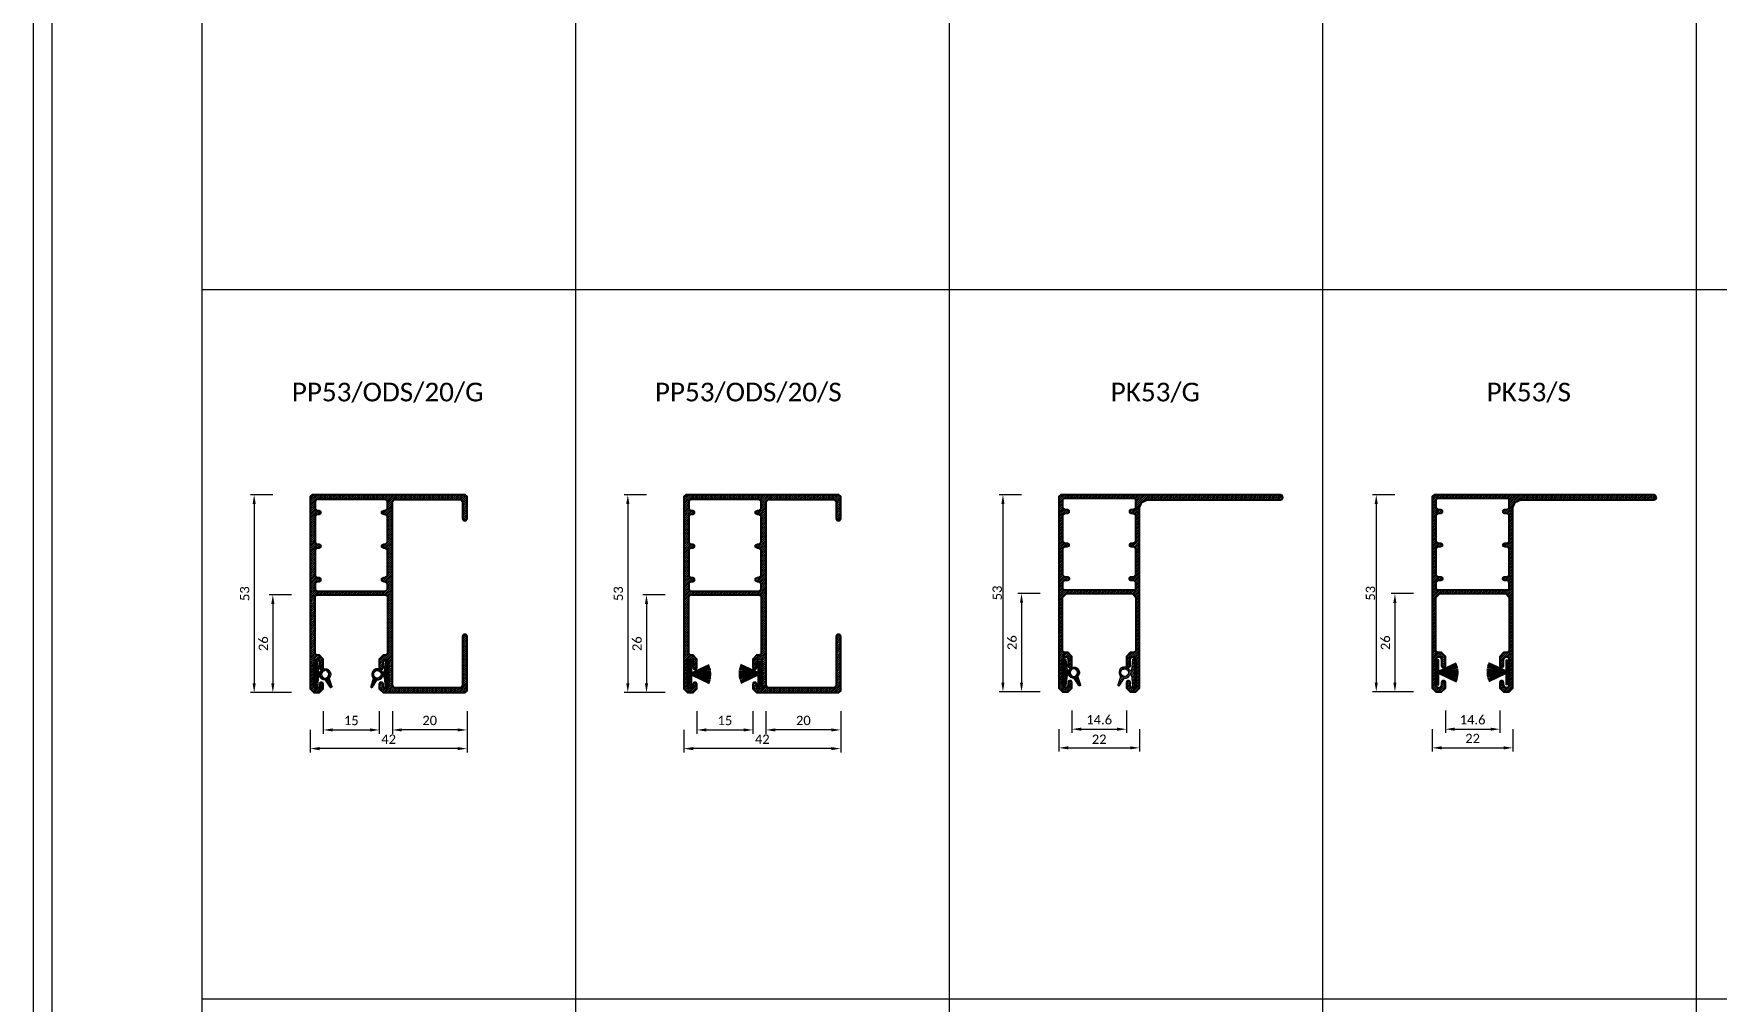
# Model space of a CAD drawing. Header units: millimetres. Extents: x 0 to 7790, y 0 to 17467.
# Drawn here: x 0 to 450.5, y 15360 to 15619.2 of the extents above; entities that cross this region are included whole.
import ezdxf

# ---------------------------------------------------------------- set-up
doc = ezdxf.new("R2010")
doc.units = ezdxf.units.MM
doc.header["$PDMODE"] = 35
doc.layers.get('0').update_dxf_attribs({"lineweight": 15})
for name, color, linetype, lineweight in [('_MB_kreskowanie_profile_0.09', 7, 'Continuous', 9), ('_MB_kreskowanie_uszczelki_0.09', 252, 'Continuous', 9), ('_MB_profile_0.25', 7, 'Continuous', 25), ('_MB_ramka_0.15', 124, 'Continuous', 15), ('_MB_solid', 7, 'Continuous', 9), ('_MB_tekst_0.25', 40, 'Continuous', 25), ('_MB_uszczelki_0.15', 140, 'Continuous', 15), ('_MB_wymiar_detal_0.09', 94, 'Continuous', 9)]:
    doc.layers.add(name, color=color, linetype=linetype, lineweight=lineweight)
doc.layers.add('_MB_pomocnicze_niedrukowane', color=220, linetype='Continuous', lineweight=15, plot=False)
doc.styles.add('_MB_Calibri_Light_2.5', font='calibril.ttf', dxfattribs={"height": 2.5})
doc.dimstyles.new('_MB_detal', dxfattribs={"dimscale": 10, "dimtxt": 2.5, "dimasz": 2.5, "dimexe": 1, "dimexo": 1, "dimgap": 1.25, "dimtad": 1, "dimdsep": 46, "dimtxsty": '_MB_Calibri_Light_2.5', "dimcen": -2.5, "dimclrd": 256, "dimclre": 256, "dimclrt": 40, "dimazin": 0, "dimtfac": 0.2, "dimtmove": 1, "dimatfit": 1, "dimfxl": 5, "dimfxlon": 1, "dimtolj": 1, "dimlwd": -1, "dimlwe": -1, "dimarcsym": 0})

# ---------------------------------------------------------------- blocks, each defined once
blk = doc.blocks.new('*D610')
at = {"layer": '_MB_wymiar_detal_0.09', "transparency": 16777216}
for p, q in [((69.04, 15468.88), (63.04, 15468.88)), ((64.04, 15466.38), (64.04, 15445.18)), ((69.04, 15442.68), (63.04, 15442.68))]:
    blk.add_line(p, q, dxfattribs=at)
for points in [[(63.62, 15466.38), (64.46, 15466.38), (64.04, 15468.88)], [(63.62, 15445.18), (64.46, 15445.18), (64.04, 15442.68)]]:
    blk.add_solid(points, dxfattribs=at)
at = {"layer": 'Defpoints', "color": 0, "transparency": 16777216}
for p in [(75.84, 15468.88), (64.04, 15442.68), (75.84, 15442.68)]:
    blk.add_point(p, dxfattribs=at)
at = {"layer": '_MB_wymiar_detal_0.09', "color": 40, "transparency": 16777216, "insert": (61.51, 15455.78), "char_height": 2.5, "attachment_point": 5, "rotation": 90, "style": '_MB_Calibri_Light_2.5'}
blk.add_mtext('26', dxfattribs=at)
blk = doc.blocks.new('*D611')
at = {"layer": '_MB_wymiar_detal_0.09', "transparency": 16777216}
for p, q in [((96.04, 15437.68), (96.04, 15431.68)), ((116.04, 15437.68), (116.04, 15431.68)), ((113.54, 15432.68), (98.54, 15432.68))]:
    blk.add_line(p, q, dxfattribs=at)
for points in [[(98.54, 15433.1), (98.54, 15432.26), (96.04, 15432.68)], [(113.54, 15433.1), (113.54, 15432.26), (116.04, 15432.68)]]:
    blk.add_solid(points, dxfattribs=at)
at = {"layer": 'Defpoints', "color": 0, "transparency": 16777216}
for p in [(96.04, 15444.48), (116.04, 15444.48), (96.04, 15432.68)]:
    blk.add_point(p, dxfattribs=at)
at = {"layer": '_MB_wymiar_detal_0.09', "color": 40, "transparency": 16777216, "insert": (106.04, 15435.21), "char_height": 2.5, "attachment_point": 5, "style": '_MB_Calibri_Light_2.5'}
blk.add_mtext('20', dxfattribs=at)
blk = doc.blocks.new('*D612')
at = {"layer": '_MB_wymiar_detal_0.09', "transparency": 16777216}
for p, q in [((74.04, 15432.68), (74.04, 15426.68)), ((116.04, 15432.68), (116.04, 15426.68)), ((113.54, 15427.68), (76.54, 15427.68))]:
    blk.add_line(p, q, dxfattribs=at)
for points in [[(76.54, 15428.1), (76.54, 15427.26), (74.04, 15427.68)], [(113.54, 15428.1), (113.54, 15427.26), (116.04, 15427.68)]]:
    blk.add_solid(points, dxfattribs=at)
at = {"layer": 'Defpoints', "color": 0, "transparency": 16777216}
for p in [(74.04, 15444.48), (116.04, 15444.48), (74.04, 15427.68)]:
    blk.add_point(p, dxfattribs=at)
at = {"layer": '_MB_wymiar_detal_0.09', "color": 40, "transparency": 16777216, "insert": (95.04, 15430.2), "char_height": 2.5, "attachment_point": 5, "style": '_MB_Calibri_Light_2.5'}
blk.add_mtext('42', dxfattribs=at)
blk = doc.blocks.new('*D613')
at = {"layer": '_MB_wymiar_detal_0.09', "transparency": 16777216}
for p, q in [((64.04, 15495.68), (58.04, 15495.68)), ((59.04, 15493.18), (59.04, 15445.18)), ((64.04, 15442.68), (58.04, 15442.68))]:
    blk.add_line(p, q, dxfattribs=at)
for points in [[(58.62, 15493.18), (59.46, 15493.18), (59.04, 15495.68)], [(58.62, 15445.18), (59.46, 15445.18), (59.04, 15442.68)]]:
    blk.add_solid(points, dxfattribs=at)
at = {"layer": 'Defpoints', "color": 0, "transparency": 16777216}
for p in [(74.54, 15495.68), (59.04, 15442.68), (74.54, 15442.68)]:
    blk.add_point(p, dxfattribs=at)
at = {"layer": '_MB_wymiar_detal_0.09', "color": 40, "transparency": 16777216, "insert": (56.51, 15469.18), "char_height": 2.5, "attachment_point": 5, "rotation": 90, "style": '_MB_Calibri_Light_2.5'}
blk.add_mtext('53', dxfattribs=at)
blk = doc.blocks.new('*D614')
at = {"layer": '_MB_wymiar_detal_0.09', "transparency": 16777216}
for p, q in [((77.54, 15437.68), (77.54, 15431.68)), ((92.54, 15437.68), (92.54, 15431.68)), ((80.04, 15432.68), (90.04, 15432.68))]:
    blk.add_line(p, q, dxfattribs=at)
for points in [[(80.04, 15433.1), (80.04, 15432.26), (77.54, 15432.68)], [(90.04, 15433.1), (90.04, 15432.26), (92.54, 15432.68)]]:
    blk.add_solid(points, dxfattribs=at)
at = {"layer": 'Defpoints', "color": 0, "transparency": 16777216}
for p in [(77.54, 15444.3), (92.54, 15444.3), (92.54, 15432.68)]:
    blk.add_point(p, dxfattribs=at)
at = {"layer": '_MB_wymiar_detal_0.09', "color": 40, "transparency": 16777216, "insert": (85.04, 15435.2), "char_height": 2.5, "attachment_point": 5, "style": '_MB_Calibri_Light_2.5'}
blk.add_mtext('\\A1;15', dxfattribs=at)
blk = doc.blocks.new("-U1'PR")
at = {"layer": '_MB_kreskowanie_uszczelki_0.09', "transparency": 33554687}
h = blk.add_hatch(dxfattribs=at)
h.set_pattern_fill('DOTS', color=256, scale=0.2, angle=-45, style=0)
h.set_pattern_definition([(315, (-5304.15352, -16174.49385), (0.3367596045, 0.1122532015), [0, -0.3175])])
h.paths.add_polyline_path([(3.4, 0), (3.65, 0.25), (3.65, 0.34), (3.43, 0.59), (0.59, 0.89), (0.5, 0.99), (0.5, 1.26), (0.56, 1.35, 1.144878), (-1.09, 3.83), (-1.19, 3.8), (-3.33, 4.48, 0.876976), (-3.54, 4.03), (-1.65, 2.82), (-1.6, 2.74, 0.293638), (-0.76, 1.35), (-0.7, 1.26), (-0.7, 0.99), (-0.79, 0.89), (-3.63, 0.59), (-3.85, 0.34), (-3.85, 0.25), (-3.6, 0)])
h.paths.add_polyline_path([(-0.1, 3.7, -1), (-0.1, 1.7, -1)], flags=16)
at = {"layer": '_MB_uszczelki_0.15'}
blk.add_lwpolyline([(0.5, 1.26), (0.56, 1.35, 1.144878), (-1.09, 3.83), (-1.19, 3.8), (-3.33, 4.48, 0.876976), (-3.54, 4.03), (-1.65, 2.82), (-1.6, 2.74, 0.293638), (-0.76, 1.35), (-0.7, 1.26), (-0.7, 0.99), (-0.79, 0.89), (-3.63, 0.59), (-3.85, 0.34), (-3.85, 0.25), (-3.6, 0), (3.4, 0), (3.65, 0.25), (3.65, 0.34), (3.43, 0.59), (0.59, 0.89), (0.5, 0.99)], format="xyb", close=True, dxfattribs=at)
blk.add_circle((-0.1, 2.7), 1, dxfattribs=at)
blk = doc.blocks.new("-PP53'ODS'20")
at = {"layer": '_MB_kreskowanie_profile_0.09'}
h = blk.add_hatch(dxfattribs=at)
h.set_pattern_fill('JIS_WOOD', color=256, scale=0.5)
h.set_pattern_definition([(45, (-393.50837, -1017.4554), (-0.25, 0.25), [])])
h.paths.add_polyline_path([(-20, -1.8), (-19.5, -1.3), (-1.7, -1.3), (-1.2, -1.8), (-1.2, -6.4), (-0.9, -6.92), (-0.3, -6.92), (0, -6.4), (0, -0.5), (-0.5, 0), (-41.5, 0), (-42, -0.5), (-42, -52), (-41, -53), (-39.5, -53), (-38.5, -52), (-38.5, -50.75), (-38.75, -50.32), (-39.25, -50.32), (-39.5, -50.75), (-39.5, -51.25), (-39.88, -51.9), (-40.62, -51.9), (-41, -51.25), (-41, -44.75), (-40.62, -44.1), (-39.88, -44.1), (-39.5, -44.75), (-39.5, -46.25), (-39.25, -46.68), (-38.75, -46.68), (-38.5, -46.25), (-38.5, -44), (-39.5, -43), (-39.7, -43), (-40.2, -43), (-40.7, -42.5), (-40.7, -42), (-40.7, -27.3), (-40.2, -26.8), (-21.8, -26.8), (-21.3, -27.3), (-21.3, -42), (-21.3, -42.5), (-21.8, -43), (-22.3, -43), (-22.5, -43), (-23.5, -44), (-23.5, -46.25), (-23.25, -46.68), (-22.75, -46.68), (-22.5, -46.25), (-22.5, -44.75), (-22.12, -44.1), (-21.38, -44.1), (-21, -44.75), (-21, -51.25), (-21.38, -51.9), (-22.12, -51.9), (-22.5, -51.25), (-22.5, -50.75), (-22.75, -50.32), (-23.25, -50.32), (-23.5, -50.75), (-23.5, -52), (-22.5, -53), (-0.5, -53), (0, -52.5), (0, -38), (-0.3, -37.48), (-0.9, -37.48), (-1.2, -38), (-1.2, -51.2), (-1.7, -51.7), (-19.5, -51.7), (-20, -51.2)])
h.paths.add_polyline_path([(-40.7, -25.3), (-40.7, -23.8), (-40.2, -23.3), (-39.7, -23.3), (-39.22, -23.02), (-39.22, -22.48), (-39.7, -22.2), (-40.2, -22.2), (-40.7, -21.7), (-40.7, -14.8), (-40.2, -14.3), (-39.7, -14.3), (-39.22, -14.02), (-39.22, -13.48), (-39.7, -13.2), (-40.2, -13.2), (-40.7, -12.7), (-40.7, -5.8), (-40.2, -5.3), (-39.7, -5.3), (-39.22, -5.02), (-39.22, -4.48), (-39.7, -4.2), (-40.2, -4.2), (-40.7, -3.7), (-40.7, -1.8), (-40.2, -1.3), (-21.8, -1.3), (-21.3, -1.8), (-21.3, -3.7), (-21.8, -4.2), (-22.3, -4.2), (-22.78, -4.48), (-22.78, -5.02), (-22.3, -5.3), (-21.8, -5.3), (-21.3, -5.8), (-21.3, -12.7), (-21.8, -13.2), (-22.3, -13.2), (-22.78, -13.48), (-22.78, -14.02), (-22.3, -14.3), (-21.8, -14.3), (-21.3, -14.8), (-21.3, -21.7), (-21.8, -22.2), (-22.3, -22.2), (-22.78, -22.48), (-22.78, -23.02), (-22.3, -23.3), (-21.8, -23.3), (-21.3, -23.8), (-21.3, -25.3), (-21.8, -25.8), (-40.2, -25.8)], flags=16)
at = {"layer": '_MB_solid'}
h = blk.add_hatch(color=256, dxfattribs=at)
h.dxf.hatch_style = 1
h.paths.add_polyline_path([(-20, -1.8), (-19.5, -1.3), (-1.7, -1.3), (-1.2, -1.8), (-1.2, -6.4), (-0.9, -6.92), (-0.3, -6.92), (0, -6.4), (0, -0.5), (-0.5, 0), (-41.5, 0), (-42, -0.5), (-42, -52), (-41, -53), (-39.5, -53), (-38.5, -52), (-38.5, -50.75), (-38.75, -50.32), (-39.25, -50.32), (-39.5, -50.75), (-39.5, -51.25), (-39.88, -51.9), (-40.62, -51.9), (-41, -51.25), (-41, -44.75), (-40.62, -44.1), (-39.88, -44.1), (-39.5, -44.75), (-39.5, -46.25), (-39.25, -46.68), (-38.75, -46.68), (-38.5, -46.25), (-38.5, -44), (-39.5, -43), (-39.7, -43), (-40.2, -43), (-40.7, -42.5), (-40.7, -42), (-40.7, -27.3), (-40.2, -26.8), (-21.8, -26.8), (-21.3, -27.3), (-21.3, -42), (-21.3, -42.5), (-21.8, -43), (-22.3, -43), (-22.5, -43), (-23.5, -44), (-23.5, -46.25), (-23.25, -46.68), (-22.75, -46.68), (-22.5, -46.25), (-22.5, -44.75), (-22.12, -44.1), (-21.38, -44.1), (-21, -44.75), (-21, -51.25), (-21.38, -51.9), (-22.12, -51.9), (-22.5, -51.25), (-22.5, -50.75), (-22.75, -50.32), (-23.25, -50.32), (-23.5, -50.75), (-23.5, -52), (-22.5, -53), (-0.5, -53), (0, -52.5), (0, -38), (-0.3, -37.48), (-0.9, -37.48), (-1.2, -38), (-1.2, -51.2), (-1.7, -51.7), (-19.5, -51.7), (-20, -51.2)])
h.paths.add_polyline_path([(-40.2, -25.8), (-40.7, -25.3), (-40.7, -23.8), (-40.2, -23.3), (-39.7, -23.3), (-39.22, -23.02), (-39.22, -22.48), (-39.7, -22.2), (-40.2, -22.2), (-40.7, -21.7), (-40.7, -14.8), (-40.2, -14.3), (-39.7, -14.3), (-39.22, -14.02), (-39.22, -13.48), (-39.7, -13.2), (-40.2, -13.2), (-40.7, -12.7), (-40.7, -5.8), (-40.2, -5.3), (-39.7, -5.3), (-39.22, -5.02), (-39.22, -4.48), (-39.7, -4.2), (-40.2, -4.2), (-40.7, -3.7), (-40.7, -1.8), (-40.2, -1.3), (-21.8, -1.3), (-21.3, -1.8), (-21.3, -3.7), (-21.8, -4.2), (-22.3, -4.2), (-22.78, -4.48), (-22.78, -5.02), (-22.3, -5.3), (-21.8, -5.3), (-21.3, -5.8), (-21.3, -12.7), (-21.8, -13.2), (-22.3, -13.2), (-22.78, -13.48), (-22.78, -14.02), (-22.3, -14.3), (-21.8, -14.3), (-21.3, -14.8), (-21.3, -21.7), (-21.8, -22.2), (-22.3, -22.2), (-22.78, -22.48), (-22.78, -23.02), (-22.3, -23.3), (-21.8, -23.3), (-21.3, -23.8), (-21.3, -25.3), (-21.8, -25.8)], flags=16)
at = {"layer": '_MB_profile_0.25'}
for points in [[(-1.2, -6.4), (-0.9, -6.92), (-0.3, -6.92), (0, -6.4), (0, -0.5), (-0.5, 0), (-41.5, 0), (-42, -0.5), (-42, -52), (-41, -53), (-39.5, -53), (-38.5, -52), (-38.5, -50.75), (-38.75, -50.32), (-39.25, -50.32), (-39.5, -50.75), (-39.5, -51.25), (-39.88, -51.9), (-40.62, -51.9), (-41, -51.25), (-41, -44.75), (-40.62, -44.1), (-39.88, -44.1), (-39.5, -44.75), (-39.5, -46.25), (-39.25, -46.68), (-38.75, -46.68), (-38.5, -46.25), (-38.5, -44), (-39.5, -43), (-39.7, -43), (-40.2, -43), (-40.7, -42.5), (-40.7, -42), (-40.7, -27.3), (-40.2, -26.8), (-21.8, -26.8), (-21.3, -27.3), (-21.3, -42), (-21.3, -42.5), (-21.8, -43), (-22.3, -43), (-22.5, -43), (-23.5, -44), (-23.5, -46.25), (-23.25, -46.68), (-22.75, -46.68), (-22.5, -46.25), (-22.5, -44.75), (-22.12, -44.1), (-21.38, -44.1), (-21, -44.75), (-21, -51.25), (-21.38, -51.9), (-22.12, -51.9), (-22.5, -51.25), (-22.5, -50.75), (-22.75, -50.32), (-23.25, -50.32), (-23.5, -50.75), (-23.5, -52), (-22.5, -53), (-0.5, -53), (0, -52.5), (0, -38), (-0.3, -37.48), (-0.9, -37.48), (-1.2, -38), (-1.2, -51.2), (-1.7, -51.7), (-19.5, -51.7), (-20, -51.2), (-20, -1.8), (-19.5, -1.3), (-1.7, -1.3), (-1.2, -1.8)], [(-21.3, -14.8), (-21.8, -14.3), (-22.3, -14.3), (-22.78, -14.02), (-22.78, -13.48), (-22.3, -13.2), (-21.8, -13.2), (-21.3, -12.7), (-21.3, -5.8), (-21.8, -5.3), (-22.3, -5.3), (-22.78, -5.02), (-22.78, -4.48), (-22.3, -4.2), (-21.8, -4.2), (-21.3, -3.7), (-21.3, -1.8), (-21.8, -1.3), (-40.2, -1.3), (-40.7, -1.8), (-40.7, -3.7), (-40.2, -4.2), (-39.7, -4.2), (-39.22, -4.48), (-39.22, -5.02), (-39.7, -5.3), (-40.2, -5.3), (-40.7, -5.8), (-40.7, -12.7), (-40.2, -13.2), (-39.7, -13.2), (-39.22, -13.48), (-39.22, -14.02), (-39.7, -14.3), (-40.2, -14.3), (-40.7, -14.8), (-40.7, -21.7), (-40.2, -22.2), (-39.7, -22.2), (-39.22, -22.48), (-39.22, -23.02), (-39.7, -23.3), (-40.2, -23.3), (-40.7, -23.8), (-40.7, -25.3), (-40.2, -25.8), (-21.8, -25.8), (-21.3, -25.3), (-21.3, -23.8), (-21.8, -23.3), (-22.3, -23.3), (-22.78, -23.02), (-22.78, -22.48), (-22.3, -22.2), (-21.8, -22.2), (-21.3, -21.7)]]:
    blk.add_lwpolyline(points, close=True, dxfattribs=at)
blk = doc.blocks.new("-PP53'ODS'20'G")
blk.add_blockref("-PP53'ODS'20", (0, 0))
at = {"xscale": -1, "rotation": 270}
blk.add_blockref("-U1'PR", (-40.7, -48), dxfattribs=at)
at = {"rotation": 90}
blk.add_blockref("-U1'PR", (-21.3, -48), dxfattribs=at)
blk = doc.blocks.new('*D615')
at = {"layer": '_MB_wymiar_detal_0.09', "transparency": 16777216}
for p, q in [((169.08, 15468.88), (163.08, 15468.88)), ((164.08, 15466.38), (164.08, 15445.18)), ((169.08, 15442.68), (163.08, 15442.68))]:
    blk.add_line(p, q, dxfattribs=at)
for points in [[(163.66, 15466.38), (164.5, 15466.38), (164.08, 15468.88)], [(163.66, 15445.18), (164.5, 15445.18), (164.08, 15442.68)]]:
    blk.add_solid(points, dxfattribs=at)
at = {"layer": 'Defpoints', "color": 0, "transparency": 16777216}
for p in [(175.88, 15468.88), (164.08, 15442.68), (175.88, 15442.68)]:
    blk.add_point(p, dxfattribs=at)
at = {"layer": '_MB_wymiar_detal_0.09', "color": 40, "transparency": 16777216, "insert": (161.55, 15455.78), "char_height": 2.5, "attachment_point": 5, "rotation": 90, "style": '_MB_Calibri_Light_2.5'}
blk.add_mtext('26', dxfattribs=at)
blk = doc.blocks.new('*D616')
at = {"layer": '_MB_wymiar_detal_0.09', "transparency": 16777216}
for p, q in [((196.08, 15437.68), (196.08, 15431.68)), ((216.08, 15437.68), (216.08, 15431.68)), ((213.58, 15432.68), (198.58, 15432.68))]:
    blk.add_line(p, q, dxfattribs=at)
for points in [[(198.58, 15433.1), (198.58, 15432.26), (196.08, 15432.68)], [(213.58, 15433.1), (213.58, 15432.26), (216.08, 15432.68)]]:
    blk.add_solid(points, dxfattribs=at)
at = {"layer": 'Defpoints', "color": 0, "transparency": 16777216}
for p in [(196.08, 15444.48), (216.08, 15444.48), (196.08, 15432.68)]:
    blk.add_point(p, dxfattribs=at)
at = {"layer": '_MB_wymiar_detal_0.09', "color": 40, "transparency": 16777216, "insert": (206.08, 15435.21), "char_height": 2.5, "attachment_point": 5, "style": '_MB_Calibri_Light_2.5'}
blk.add_mtext('20', dxfattribs=at)
blk = doc.blocks.new('*D617')
at = {"layer": '_MB_wymiar_detal_0.09', "transparency": 16777216}
for p, q in [((174.08, 15432.68), (174.08, 15426.68)), ((216.08, 15432.68), (216.08, 15426.68)), ((213.58, 15427.68), (176.58, 15427.68))]:
    blk.add_line(p, q, dxfattribs=at)
for points in [[(176.58, 15428.1), (176.58, 15427.26), (174.08, 15427.68)], [(213.58, 15428.1), (213.58, 15427.26), (216.08, 15427.68)]]:
    blk.add_solid(points, dxfattribs=at)
at = {"layer": 'Defpoints', "color": 0, "transparency": 16777216}
for p in [(174.08, 15444.48), (216.08, 15444.48), (174.08, 15427.68)]:
    blk.add_point(p, dxfattribs=at)
at = {"layer": '_MB_wymiar_detal_0.09', "color": 40, "transparency": 16777216, "insert": (195.08, 15430.2), "char_height": 2.5, "attachment_point": 5, "style": '_MB_Calibri_Light_2.5'}
blk.add_mtext('42', dxfattribs=at)
blk = doc.blocks.new('*D618')
at = {"layer": '_MB_wymiar_detal_0.09', "transparency": 16777216}
for p, q in [((164.08, 15495.68), (158.08, 15495.68)), ((159.08, 15493.18), (159.08, 15445.18)), ((164.08, 15442.68), (158.08, 15442.68))]:
    blk.add_line(p, q, dxfattribs=at)
for points in [[(158.66, 15493.18), (159.5, 15493.18), (159.08, 15495.68)], [(158.66, 15445.18), (159.5, 15445.18), (159.08, 15442.68)]]:
    blk.add_solid(points, dxfattribs=at)
at = {"layer": 'Defpoints', "color": 0, "transparency": 16777216}
for p in [(174.58, 15495.68), (159.08, 15442.68), (174.58, 15442.68)]:
    blk.add_point(p, dxfattribs=at)
at = {"layer": '_MB_wymiar_detal_0.09', "color": 40, "transparency": 16777216, "insert": (156.55, 15469.18), "char_height": 2.5, "attachment_point": 5, "rotation": 90, "style": '_MB_Calibri_Light_2.5'}
blk.add_mtext('53', dxfattribs=at)
blk = doc.blocks.new('*D619')
at = {"layer": '_MB_wymiar_detal_0.09', "transparency": 16777216}
for p, q in [((177.58, 15437.68), (177.58, 15431.68)), ((192.58, 15437.68), (192.58, 15431.68)), ((180.08, 15432.68), (190.08, 15432.68))]:
    blk.add_line(p, q, dxfattribs=at)
for points in [[(180.08, 15433.1), (180.08, 15432.26), (177.58, 15432.68)], [(190.08, 15433.1), (190.08, 15432.26), (192.58, 15432.68)]]:
    blk.add_solid(points, dxfattribs=at)
at = {"layer": 'Defpoints', "color": 0, "transparency": 16777216}
for p in [(177.58, 15444.3), (192.58, 15444.3), (192.58, 15432.68)]:
    blk.add_point(p, dxfattribs=at)
at = {"layer": '_MB_wymiar_detal_0.09', "color": 40, "transparency": 16777216, "insert": (185.08, 15435.2), "char_height": 2.5, "attachment_point": 5, "style": '_MB_Calibri_Light_2.5'}
blk.add_mtext('\\A1;15', dxfattribs=at)
blk = doc.blocks.new("-6.7'600")
at = {"layer": '_MB_kreskowanie_uszczelki_0.09', "transparency": 33554687}
h = blk.add_hatch(dxfattribs=at)
h.set_pattern_fill('DOTS', color=256, scale=0.2, angle=45, style=0)
h.paths.add_polyline_path([(0, 3.35), (0.8, 3.35), (0.8, -3.35), (0, -3.35)])
at = {"layer": '_MB_uszczelki_0.15'}
for p, q in [((0.8, 0.37), (5.44, 2.54)), ((0.8, 0.33), (5.55, 2.27)), ((0.8, 0.28), (5.66, 2)), ((0.8, 0.24), (5.75, 1.72)), ((0.8, 0.2), (5.82, 1.44)), ((0.8, 0.16), (5.89, 1.16)), ((0.8, 0.12), (5.94, 0.87)), ((0.8, 0.08), (5.97, 0.58)), ((0.8, 0.04), (5.99, 0.29)), ((0.8, 0), (6, 0)), ((0.8, -0.04), (5.99, -0.29)), ((0.8, -0.08), (5.97, -0.58)), ((0.8, -0.12), (5.94, -0.87)), ((0.8, -0.16), (5.89, -1.16)), ((0.8, -0.2), (5.82, -1.44)), ((0.8, -0.24), (5.75, -1.72)), ((0.8, -0.28), (5.66, -2)), ((0.8, -0.33), (5.55, -2.27)), ((0.8, -0.37), (5.44, -2.54))]:
    blk.add_line(p, q, dxfattribs=at)
blk.add_lwpolyline([(0, -3.35), (0.8, -3.35), (0.8, 3.35), (0, 3.35)], close=True, dxfattribs=at)
blk = doc.blocks.new("-PP53'ODS'20'S")
for name, p in [("-PP53'ODS'20", (0, 0)), ("-6.7'600", (-40.7, -48))]:
    blk.add_blockref(name, p)
at = {"xscale": -1}
blk.add_blockref("-6.7'600", (-21.3, -48), dxfattribs=at)
blk = doc.blocks.new('*D620')
at = {"layer": '_MB_wymiar_detal_0.09', "transparency": 16777216}
for p, q in [((269.49, 15469.23), (263.49, 15469.23)), ((264.49, 15466.73), (264.49, 15445.38)), ((269.49, 15442.88), (263.49, 15442.88))]:
    blk.add_line(p, q, dxfattribs=at)
for points in [[(264.08, 15466.73), (264.91, 15466.73), (264.49, 15469.23)], [(264.08, 15445.38), (264.91, 15445.38), (264.49, 15442.88)]]:
    blk.add_solid(points, dxfattribs=at)
at = {"layer": 'Defpoints', "color": 0, "transparency": 16777216}
for p in [(276.55, 15469.23), (264.49, 15442.88), (275.52, 15442.88)]:
    blk.add_point(p, dxfattribs=at)
at = {"layer": '_MB_wymiar_detal_0.09', "color": 40, "transparency": 16777216, "insert": (261.97, 15456.06), "char_height": 2.5, "attachment_point": 5, "rotation": 90, "style": '_MB_Calibri_Light_2.5'}
blk.add_mtext('26', dxfattribs=at)
blk = doc.blocks.new('*D621')
at = {"layer": '_MB_wymiar_detal_0.09', "transparency": 16777216}
for p, q in [((264.52, 15495.68), (258.52, 15495.68)), ((259.52, 15493.18), (259.52, 15445.38)), ((264.52, 15442.88), (258.52, 15442.88))]:
    blk.add_line(p, q, dxfattribs=at)
for points in [[(259.1, 15493.18), (259.93, 15493.18), (259.52, 15495.68)], [(259.1, 15445.38), (259.93, 15445.38), (259.52, 15442.88)]]:
    blk.add_solid(points, dxfattribs=at)
at = {"layer": 'Defpoints', "color": 0, "transparency": 16777216}
for p in [(275.71, 15495.68), (259.52, 15442.88), (275.77, 15442.88)]:
    blk.add_point(p, dxfattribs=at)
at = {"layer": '_MB_wymiar_detal_0.09', "color": 40, "transparency": 16777216, "insert": (257.99, 15469.36), "char_height": 2.5, "attachment_point": 5, "rotation": 90, "style": '_MB_Calibri_Light_2.5'}
blk.add_mtext('53', dxfattribs=at)
blk = doc.blocks.new('*D622')
at = {"layer": '_MB_wymiar_detal_0.09', "transparency": 16777216}
for p, q in [((274.49, 15432.88), (274.49, 15426.88)), ((296.09, 15432.88), (296.09, 15426.88)), ((276.99, 15427.88), (293.59, 15427.88))]:
    blk.add_line(p, q, dxfattribs=at)
for points in [[(276.99, 15428.3), (276.99, 15427.46), (274.49, 15427.88)], [(293.59, 15428.3), (293.59, 15427.46), (296.09, 15427.88)]]:
    blk.add_solid(points, dxfattribs=at)
at = {"layer": 'Defpoints', "color": 0, "transparency": 16777216}
for p in [(274.49, 15443.96), (296.09, 15443.96), (296.09, 15427.88)]:
    blk.add_point(p, dxfattribs=at)
at = {"layer": '_MB_wymiar_detal_0.09', "color": 40, "transparency": 16777216, "insert": (285.29, 15430.19), "char_height": 2.5, "attachment_point": 5, "style": '_MB_Calibri_Light_2.5'}
blk.add_mtext('22', dxfattribs=at)
blk = doc.blocks.new('*D623')
at = {"layer": '_MB_wymiar_detal_0.09', "transparency": 16777216}
for p, q in [((277.99, 15437.88), (277.99, 15431.88)), ((292.59, 15437.88), (292.59, 15431.88)), ((280.49, 15432.88), (290.09, 15432.88))]:
    blk.add_line(p, q, dxfattribs=at)
for points in [[(280.49, 15433.3), (280.49, 15432.46), (277.99, 15432.88)], [(290.09, 15433.3), (290.09, 15432.46), (292.59, 15432.88)]]:
    blk.add_solid(points, dxfattribs=at)
at = {"layer": 'Defpoints', "color": 0, "transparency": 16777216}
for p in [(277.99, 15444.71), (292.59, 15444.71), (292.59, 15432.88)]:
    blk.add_point(p, dxfattribs=at)
at = {"layer": '_MB_wymiar_detal_0.09', "color": 40, "transparency": 16777216, "insert": (285.29, 15435.4), "char_height": 2.5, "attachment_point": 5, "style": '_MB_Calibri_Light_2.5'}
blk.add_mtext('\\A1;14.6', dxfattribs=at)
blk = doc.blocks.new('-PK53')
at = {"layer": '_MB_kreskowanie_profile_0.09', "transparency": 33554687}
h = blk.add_hatch(dxfattribs=at)
h.set_pattern_fill('JIS_WOOD', color=256, scale=0.5, style=0)
h.set_pattern_definition([(45, (15192.18662, -5029.759), (-0.2499999996, 0.2499999996), [])])
h.paths.add_polyline_path([(0.5, 0), (0, -0.5), (0, -51.8), (1, -52.8), (2.5, -52.8), (3.5, -51.8), (3.5, -50.3), (3.25, -49.87), (2.75, -49.87), (2.5, -50.3), (2.5, -51.05), (2.12, -51.7), (1.37, -51.7), (1, -51.05), (1, -44.05), (1.37, -43.4), (2.12, -43.4), (2.5, -44.05), (2.5, -45.8), (2.75, -46.23), (3.25, -46.23), (3.5, -45.8), (3.5, -43.3), (2.5, -42.3), (1.5, -42.3), (1, -41.8), (1, -27.5), (2, -26.5), (19.6, -26.5), (20.6, -27.5), (20.6, -41.8), (20.1, -42.3), (19.1, -42.3), (18.1, -43.3), (18.1, -45.8), (18.35, -46.23), (18.85, -46.23), (19.1, -45.8), (19.1, -44.05), (19.48, -43.4), (20.23, -43.4), (20.6, -44.05), (20.6, -51.05), (20.22, -51.7), (19.48, -51.7), (19.1, -51.05), (19.1, -50.3), (18.85, -49.87), (18.35, -49.87), (18.1, -50.3), (18.1, -51.8), (19.1, -52.8), (20.6, -52.8), (21.6, -51.8), (21.6, -3.4), (22.19, -1.99), (23.6, -1.4), (59.3, -1.4), (59.79, -1.19), (60, -0.7), (59.79, -0.21), (59.3, 0)])
h.paths.add_polyline_path([(20.6, -1.3), (20.6, -3.5), (20.1, -4), (19.4, -4), (18.97, -4.25), (18.97, -4.75), (19.4, -5), (20.1, -5), (20.6, -5.5), (20.6, -12.5), (20.1, -13), (19.4, -13), (18.97, -13.25), (18.97, -13.75), (19.4, -14), (20.1, -14), (20.6, -14.5), (20.6, -21.5), (20.1, -22), (19.3, -22), (18.87, -22.25), (18.87, -22.75), (19.3, -23), (20.1, -23), (20.6, -23.5), (20.6, -25.2), (20.3, -25.5), (1.3, -25.5), (1, -25.2), (1, -23.5), (1.5, -23), (2.3, -23), (2.73, -22.75), (2.73, -22.25), (2.3, -22), (1.5, -22), (1, -21.5), (1, -14.5), (1.5, -14), (2.2, -14), (2.63, -13.75), (2.63, -13.25), (2.2, -13), (1.5, -13), (1, -12.5), (1, -5.5), (1.5, -5), (2.2, -5), (2.63, -4.75), (2.63, -4.25), (2.2, -4), (1.5, -4), (1, -3.5), (1, -1.3), (1.3, -1), (20.3, -1)], flags=16)
at = {"layer": '_MB_solid', "transparency": 33554687}
h = blk.add_hatch(color=256, dxfattribs=at)
h.dxf.hatch_style = 1
h.paths.add_polyline_path([(23.6, -1.4), (59.3, -1.4), (59.79, -1.19), (60, -0.7), (59.79, -0.21), (59.3, 0), (0.5, 0), (0, -0.5), (0, -51.8), (1, -52.8), (2.5, -52.8), (3.5, -51.8), (3.5, -50.3), (3.25, -49.87), (2.75, -49.87), (2.5, -50.3), (2.5, -51.05), (2.12, -51.7), (1.37, -51.7), (1, -51.05), (1, -44.05), (1.37, -43.4), (2.12, -43.4), (2.5, -44.05), (2.5, -45.8), (2.75, -46.23), (3.25, -46.23), (3.5, -45.8), (3.5, -43.3), (2.5, -42.3), (1.5, -42.3), (1, -41.8), (1, -27.5), (2, -26.5), (19.6, -26.5), (20.6, -27.5), (20.6, -41.8), (20.1, -42.3), (19.1, -42.3), (18.1, -43.3), (18.1, -45.8), (18.35, -46.23), (18.85, -46.23), (19.1, -45.8), (19.1, -44.05), (19.48, -43.4), (20.23, -43.4), (20.6, -44.05), (20.6, -51.05), (20.22, -51.7), (19.48, -51.7), (19.1, -51.05), (19.1, -50.3), (18.85, -49.87), (18.35, -49.87), (18.1, -50.3), (18.1, -51.8), (19.1, -52.8), (20.6, -52.8), (21.6, -51.8), (21.6, -3.4), (22.19, -1.99)])
h.paths.add_polyline_path([(20.6, -1.3), (20.6, -3.5), (20.1, -4), (19.4, -4), (18.97, -4.25), (18.97, -4.75), (19.4, -5), (20.1, -5), (20.6, -5.5), (20.6, -12.5), (20.1, -13), (19.4, -13), (18.97, -13.25), (18.97, -13.75), (19.4, -14), (20.1, -14), (20.6, -14.5), (20.6, -21.5), (20.1, -22), (19.3, -22), (18.87, -22.25), (18.87, -22.75), (19.3, -23), (20.1, -23), (20.6, -23.5), (20.6, -25.2), (20.3, -25.5), (1.3, -25.5), (1, -25.2), (1, -23.5), (1.5, -23), (2.3, -23), (2.73, -22.75), (2.73, -22.25), (2.3, -22), (1.5, -22), (1, -21.5), (1, -14.5), (1.5, -14), (2.2, -14), (2.63, -13.75), (2.63, -13.25), (2.2, -13), (1.5, -13), (1, -12.5), (1, -5.5), (1.5, -5), (2.2, -5), (2.63, -4.75), (2.63, -4.25), (2.2, -4), (1.5, -4), (1, -3.5), (1, -1.3), (1.3, -1), (20.3, -1)], flags=16)
at = {"layer": '_MB_profile_0.25'}
for points in [[(18.85, -46.23), (19.1, -45.8), (19.1, -44.05), (19.48, -43.4), (20.23, -43.4), (20.6, -44.05), (20.6, -51.05), (20.22, -51.7), (19.48, -51.7), (19.1, -51.05), (19.1, -50.3), (18.85, -49.87), (18.35, -49.87), (18.1, -50.3), (18.1, -51.8), (19.1, -52.8), (20.6, -52.8), (21.6, -51.8), (21.6, -3.4), (22.19, -1.99), (23.6, -1.4), (59.3, -1.4), (59.79, -1.19), (60, -0.7), (59.79, -0.21), (59.3, 0), (0.5, 0), (0, -0.5), (0, -51.8), (1, -52.8), (2.5, -52.8), (3.5, -51.8), (3.5, -50.3), (3.25, -49.87), (2.75, -49.87), (2.5, -50.3), (2.5, -51.05), (2.12, -51.7), (1.37, -51.7), (1, -51.05), (1, -44.05), (1.37, -43.4), (2.12, -43.4), (2.5, -44.05), (2.5, -45.8), (2.75, -46.23), (3.25, -46.23), (3.5, -45.8), (3.5, -43.3), (2.5, -42.3), (1.5, -42.3), (1, -41.8), (1, -27.5), (2, -26.5), (19.6, -26.5), (20.6, -27.5), (20.6, -41.8), (20.1, -42.3), (19.1, -42.3), (18.1, -43.3), (18.1, -45.8), (18.35, -46.23)], [(20.6, -23.5), (20.1, -23), (19.3, -23), (18.87, -22.75), (18.87, -22.25), (19.3, -22), (20.1, -22), (20.6, -21.5), (20.6, -14.5), (20.1, -14), (19.4, -14), (18.97, -13.75), (18.97, -13.25), (19.4, -13), (20.1, -13), (20.6, -12.5), (20.6, -5.5), (20.1, -5), (19.4, -5), (18.97, -4.75), (18.97, -4.25), (19.4, -4), (20.1, -4), (20.6, -3.5), (20.6, -1.3), (20.3, -1), (1.3, -1), (1, -1.3), (1, -3.5), (1.5, -4), (2.2, -4), (2.63, -4.25), (2.63, -4.75), (2.2, -5), (1.5, -5), (1, -5.5), (1, -12.5), (1.5, -13), (2.2, -13), (2.63, -13.25), (2.63, -13.75), (2.2, -14), (1.5, -14), (1, -14.5), (1, -21.5), (1.5, -22), (2.3, -22), (2.73, -22.25), (2.73, -22.75), (2.3, -23), (1.5, -23), (1, -23.5), (1, -25.2), (1.3, -25.5), (20.3, -25.5), (20.6, -25.2)]]:
    blk.add_lwpolyline(points, close=True, dxfattribs=at)
blk = doc.blocks.new("-PK53'G")
blk.add_blockref('-PK53', (0, 0))
at = {"xscale": -1, "rotation": 270}
blk.add_blockref("-U1'PR", (1.3, -47.55), dxfattribs=at)
at = {"rotation": 90}
blk.add_blockref("-U1'PR", (20.3, -47.55), dxfattribs=at)
blk = doc.blocks.new('*D624')
at = {"layer": '_MB_wymiar_detal_0.09', "transparency": 16777216}
for p, q in [((369.47, 15469.18), (363.47, 15469.18)), ((364.47, 15466.68), (364.47, 15445.38)), ((369.47, 15442.88), (363.47, 15442.88))]:
    blk.add_line(p, q, dxfattribs=at)
for points in [[(364.05, 15466.68), (364.88, 15466.68), (364.47, 15469.18)], [(364.05, 15445.38), (364.88, 15445.38), (364.47, 15442.88)]]:
    blk.add_solid(points, dxfattribs=at)
at = {"layer": 'Defpoints', "color": 0, "transparency": 16777216}
for p in [(376.47, 15469.18), (364.47, 15442.88), (375.47, 15442.88)]:
    blk.add_point(p, dxfattribs=at)
at = {"layer": '_MB_wymiar_detal_0.09', "color": 40, "transparency": 16777216, "insert": (361.94, 15456.03), "char_height": 2.5, "attachment_point": 5, "rotation": 90, "style": '_MB_Calibri_Light_2.5'}
blk.add_mtext('26', dxfattribs=at)
blk = doc.blocks.new('*D533')
at = {"layer": '_MB_wymiar_detal_0.09', "transparency": 16777216}
for p, q in [((364.47, 15495.68), (358.47, 15495.68)), ((359.47, 15493.18), (359.47, 15445.38)), ((364.47, 15442.88), (358.47, 15442.88))]:
    blk.add_line(p, q, dxfattribs=at)
for points in [[(359.05, 15493.18), (359.88, 15493.18), (359.47, 15495.68)], [(359.05, 15445.38), (359.88, 15445.38), (359.47, 15442.88)]]:
    blk.add_solid(points, dxfattribs=at)
at = {"layer": 'Defpoints', "color": 0, "transparency": 16777216}
for p in [(376.64, 15495.68), (359.47, 15442.88), (375.47, 15442.88)]:
    blk.add_point(p, dxfattribs=at)
at = {"layer": '_MB_wymiar_detal_0.09', "color": 40, "transparency": 16777216, "insert": (357.92, 15469.28), "char_height": 2.5, "attachment_point": 5, "rotation": 90, "style": '_MB_Calibri_Light_2.5'}
blk.add_mtext('53', dxfattribs=at)
blk = doc.blocks.new('*D534')
at = {"layer": '_MB_wymiar_detal_0.09', "transparency": 16777216}
for p, q in [((374.47, 15432.88), (374.47, 15426.88)), ((396.07, 15432.88), (396.07, 15426.88)), ((376.97, 15427.88), (393.57, 15427.88))]:
    blk.add_line(p, q, dxfattribs=at)
for points in [[(376.97, 15428.3), (376.97, 15427.46), (374.47, 15427.88)], [(393.57, 15428.3), (393.57, 15427.46), (396.07, 15427.88)]]:
    blk.add_solid(points, dxfattribs=at)
at = {"layer": 'Defpoints', "color": 0, "transparency": 16777216}
for p in [(374.47, 15443.94), (396.07, 15444.07), (396.07, 15427.88)]:
    blk.add_point(p, dxfattribs=at)
at = {"layer": '_MB_wymiar_detal_0.09', "color": 40, "transparency": 16777216, "insert": (385.27, 15430.39), "char_height": 2.5, "attachment_point": 5, "style": '_MB_Calibri_Light_2.5'}
blk.add_mtext('22', dxfattribs=at)
blk = doc.blocks.new('*D535')
at = {"layer": '_MB_wymiar_detal_0.09', "transparency": 16777216}
for p, q in [((377.97, 15437.88), (377.97, 15431.88)), ((392.57, 15437.88), (392.57, 15431.88)), ((380.47, 15432.88), (390.07, 15432.88))]:
    blk.add_line(p, q, dxfattribs=at)
for points in [[(380.47, 15433.3), (380.47, 15432.46), (377.97, 15432.88)], [(390.07, 15433.3), (390.07, 15432.46), (392.57, 15432.88)]]:
    blk.add_solid(points, dxfattribs=at)
at = {"layer": 'Defpoints', "color": 0, "transparency": 16777216}
for p in [(377.97, 15444.63), (392.57, 15444.63), (392.57, 15432.88)]:
    blk.add_point(p, dxfattribs=at)
at = {"layer": '_MB_wymiar_detal_0.09', "color": 40, "transparency": 16777216, "insert": (385.27, 15435.4), "char_height": 2.5, "attachment_point": 5, "style": '_MB_Calibri_Light_2.5'}
blk.add_mtext('\\A1;14.6', dxfattribs=at)
blk = doc.blocks.new("-PK53'S")
for name, p in [('-PK53', (0, 0)), ("-6.7'600", (1, -47.55))]:
    blk.add_blockref(name, p)
at = {"xscale": -1}
blk.add_blockref("-6.7'600", (20.58, -47.55), dxfattribs=at)

msp = doc.modelspace()

# ---------------------------------------------------------------- linework, layer by layer
at = {"layer": '_MB_pomocnicze_niedrukowane'}
msp.add_lwpolyline([(45.081, 15740.68), (944.472, 15740.68), (944.472, 14790.68), (45.081, 14790.68)], close=True, dxfattribs=at)
at = {"layer": '_MB_ramka_0.15'}
for points in [[(0, 15920.68), (989.472, 15920.68), (989.472, 14745.68), (0, 14745.68)], [(5, 15915.68), (984.472, 15915.68), (984.472, 14750.68), (5, 14750.68)]]:
    msp.add_lwpolyline(points, close=True, dxfattribs=at)
for points in [[(944.435, 15168.597), (944.472, 14790.68), (45.081, 14790.68), (45.081, 15740.68), (944.472, 15740.68), (944.472, 15168.597)], [(145.081, 15740.68), (145.081, 14790.68)], [(245.081, 15740.68), (245.081, 14790.68)], [(345.081, 15740.68), (345.081, 14790.68)], [(445.081, 15740.68), (445.081, 14790.68)], [(45.08, 15550.68), (944.472, 15550.68)], [(45.078, 15360.68), (944.472, 15360.68)]]:
    msp.add_lwpolyline(points, dxfattribs=at)

# ---------------------------------------------------------------- block references
for name, p in [("-PP53'ODS'20'G", (116.04, 15495.68)), ("-PP53'ODS'20'S", (216.081, 15495.68)), ("-PK53'G", (274.494, 15495.68)), ("-PK53'S", (374.467, 15495.68))]:
    msp.add_blockref(name, p)

# ---------------------------------------------------------------- texts
at = {"layer": '_MB_tekst_0.25', "color": 7, "lineweight": 35, "char_height": 5, "attachment_point": 1, "style": '_MB_Calibri_Light_2.5'}
for s, insert in [('{\\C256;PP53/ODS/20/G}', (69.121, 15525.68)), ('{\\C256;PP53/ODS/20/S}', (166.341, 15525.68))]:
    msp.add_mtext_dynamic_manual_height_columns(s, width=54.39773, gutter_width=12.5, heights=[0], dxfattribs=dict(at, insert=insert))
at = {"layer": '_MB_tekst_0.25', "color": 7, "lineweight": 35, "char_height": 5, "width": 34.71749, "attachment_point": 1, "style": '_MB_Calibri_Light_2.5'}
for s, insert in [('{\\C256;PK53/G}', (288.382, 15525.68)), ('{\\C256;PK53/S}', (389.037, 15525.68))]:
    msp.add_mtext(s, dxfattribs=dict(at, insert=insert))

# ---------------------------------------------------------------- dimensions: what is measured, and where the dimension line sits
at = {"layer": '_MB_wymiar_detal_0.09'}
for base, p1, p2, picture, middle in [((59.04, 15442.68), (74.54, 15495.68), (74.54, 15442.68), '*D613', (56.513, 15469.18)), ((159.081, 15442.68), (174.581, 15495.68), (174.581, 15442.68), '*D618', (156.554, 15469.18))]:
    dim = msp.add_linear_dim(base=base, p1=p1, p2=p2, angle=90, dimstyle='_MB_detal', override={"dimtol": 0, "dimlim": 0, "dimtp": 0.1, "dimtm": 0.1, "dimtfac": 0.71, "dimtdec": 2, "dimtolj": 0, "dimtzin": 8}, dxfattribs=at)
    dim.commit()
    dim.dimension.update_dxf_attribs({"geometry": picture, "text_midpoint": middle})
for base, p1, p2, text, picture, middle in [((259.518, 15442.88), (275.711, 15495.68), (275.774, 15442.88), '53', '*D621', (260.518, 15469.361)), ((359.467, 15442.88), (376.643, 15495.68), (375.467, 15442.88), '53', '*D533', (360.443, 15469.28)), ((264.494, 15442.88), (276.546, 15469.232), (275.518, 15442.88), '26', '*D620', (264.494, 15456.056)), ((364.467, 15442.88), (376.467, 15469.18), (375.467, 15442.88), '26', '*D624', (364.467, 15456.03))]:
    dim = msp.add_linear_dim(base=base, p1=p1, p2=p2, angle=90, text=text, dimstyle='_MB_detal', override={"dimtol": 0, "dimlim": 0, "dimtp": 0.1, "dimtm": 0.1, "dimtfac": 0.71, "dimtdec": 2, "dimtolj": 0, "dimtzin": 8}, dxfattribs=at)
    dim.commit()
    dim.dimension.update_dxf_attribs({"geometry": picture, "text_midpoint": middle, "dimtype": 160})
for base, p1, p2, picture, middle in [((64.04, 15442.68), (75.84, 15468.88), (75.84, 15442.68), '*D610', (61.513, 15455.78)), ((164.081, 15442.68), (175.881, 15468.88), (175.881, 15442.68), '*D615', (161.554, 15455.78))]:
    dim = msp.add_linear_dim(base=base, p1=p1, p2=p2, angle=90, text='26', dimstyle='_MB_detal', override={"dimtol": 0, "dimlim": 0, "dimtp": 0.1, "dimtm": 0.1, "dimtfac": 0.71, "dimtdec": 2, "dimtolj": 0, "dimtzin": 8}, dxfattribs=at)
    dim.commit()
    dim.dimension.update_dxf_attribs({"geometry": picture, "text_midpoint": middle})
for base, p1, p2, override, picture, middle in [((74.04, 15427.68), (116.04, 15444.48), (74.04, 15444.48), {"dimtol": 0, "dimlim": 0, "dimtp": 0.1, "dimtm": 0.1, "dimtfac": 0.71, "dimtdec": 2, "dimtolj": 0, "dimtzin": 8}, '*D612', (95.04, 15430.196)), ((92.54, 15432.68), (77.54, 15444.305), (92.54, 15444.305), {"dimtol": 0, "dimlim": 0, "dimtp": 0, "dimtm": 0, "dimtfac": 0.2, "dimtdec": 2, "dimtolj": 1, "dimtzin": 8}, '*D614', (85.04, 15435.198)), ((96.04, 15432.68), (116.04, 15444.48), (96.04, 15444.48), {"dimtol": 0, "dimlim": 0, "dimtp": 0.1, "dimtm": 0.1, "dimtfac": 0.71, "dimtdec": 2, "dimtolj": 0, "dimtzin": 8}, '*D611', (106.04, 15435.207)), ((174.081, 15427.68), (216.081, 15444.48), (174.081, 15444.48), {"dimtol": 0, "dimlim": 0, "dimtp": 0.1, "dimtm": 0.1, "dimtfac": 0.71, "dimtdec": 2, "dimtolj": 0, "dimtzin": 8}, '*D617', (195.081, 15430.196)), ((192.581, 15432.68), (177.581, 15444.305), (192.581, 15444.305), {"dimtol": 0, "dimlim": 0, "dimtp": 0, "dimtm": 0, "dimtfac": 0.2, "dimtdec": 2, "dimtolj": 1, "dimtzin": 8}, '*D619', (185.081, 15435.198)), ((196.081, 15432.68), (216.081, 15444.48), (196.081, 15444.48), {"dimtol": 0, "dimlim": 0, "dimtp": 0.1, "dimtm": 0.1, "dimtfac": 0.71, "dimtdec": 2, "dimtolj": 0, "dimtzin": 8}, '*D616', (206.081, 15435.207)), ((292.594, 15432.88), (277.994, 15444.711), (292.594, 15444.711), {"dimtol": 0, "dimlim": 0, "dimtp": 0, "dimtm": 0, "dimtfac": 0.2, "dimtdec": 2, "dimtolj": 1, "dimtzin": 8}, '*D623', (285.294, 15435.405)), ((392.567, 15432.88), (377.967, 15444.63), (392.567, 15444.63), {"dimtol": 0, "dimlim": 0, "dimtp": 0, "dimtm": 0, "dimtfac": 0.2, "dimtdec": 2, "dimtolj": 1, "dimtzin": 8}, '*D535', (385.267, 15435.405))]:
    dim = msp.add_linear_dim(base=base, p1=p1, p2=p2, dimstyle='_MB_detal', override=override, dxfattribs=at)
    dim.commit()
    dim.dimension.update_dxf_attribs({"geometry": picture, "text_midpoint": middle})
for base, p1, p2, picture, middle in [((296.094, 15427.88), (274.494, 15443.961), (296.094, 15443.961), '*D622', (285.294, 15427.68)), ((396.067, 15427.88), (374.467, 15443.936), (396.067, 15444.071), '*D534', (385.267, 15427.88))]:
    dim = msp.add_linear_dim(base=base, p1=p1, p2=p2, text='22', dimstyle='_MB_detal', override={"dimtol": 0, "dimlim": 0, "dimtp": 0.1, "dimtm": 0.1, "dimtfac": 0.71, "dimtdec": 2, "dimtolj": 0, "dimtzin": 8}, dxfattribs=at)
    dim.commit()
    dim.dimension.update_dxf_attribs({"geometry": picture, "text_midpoint": middle, "dimtype": 160})

doc.saveas('drawing.dxf')
